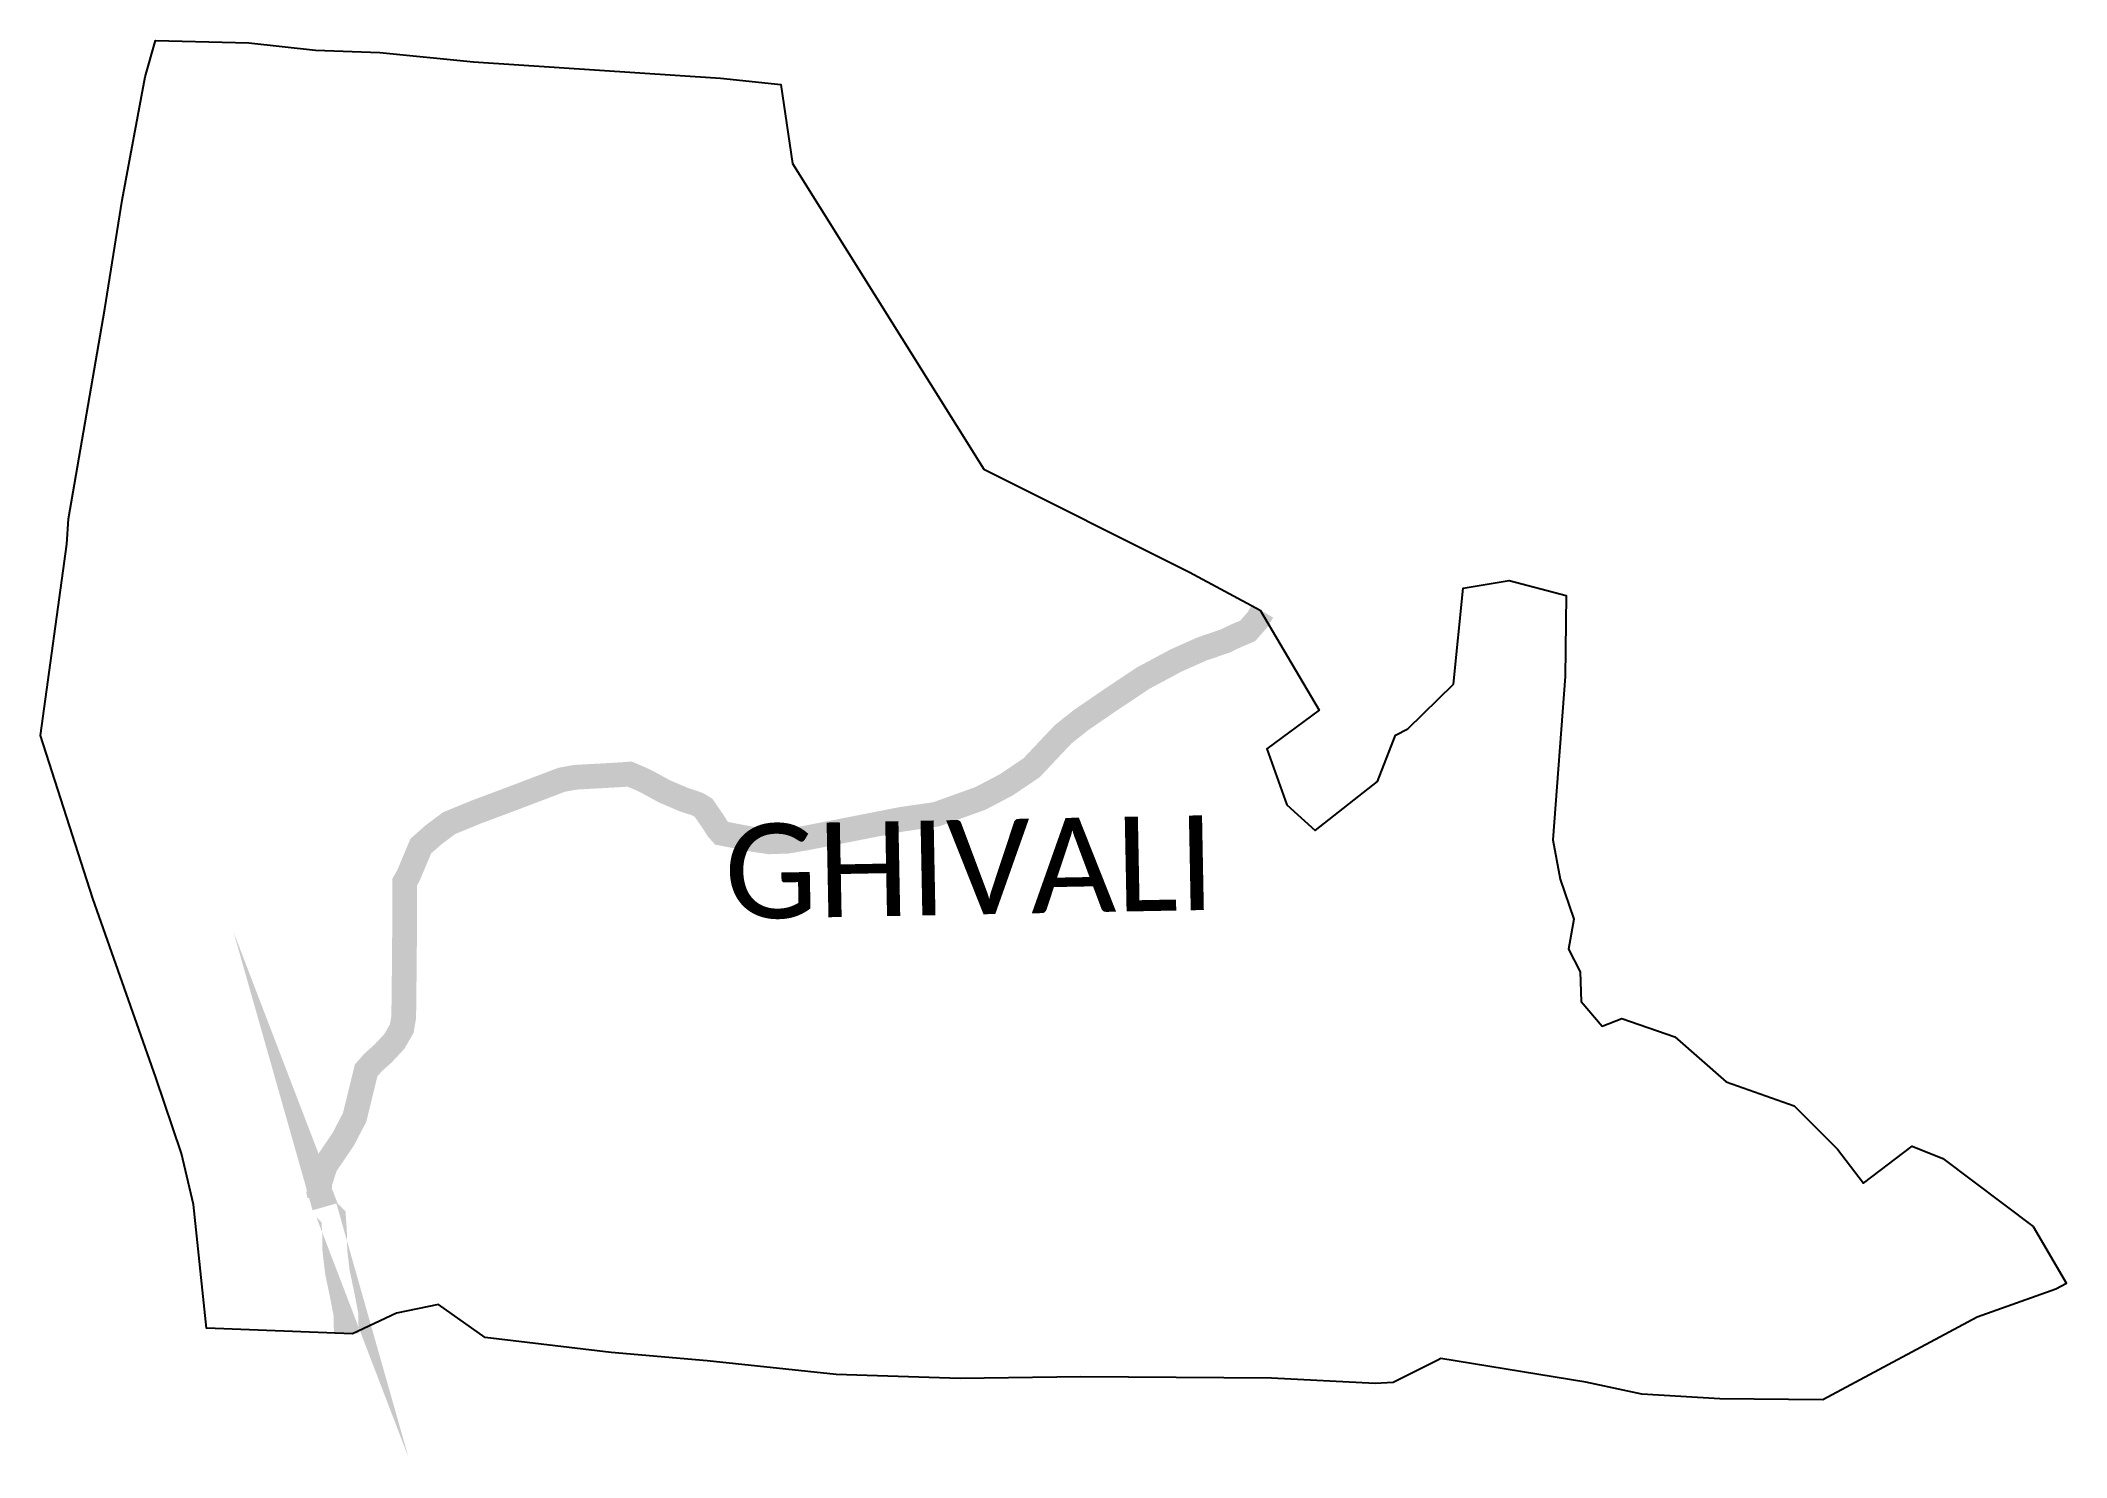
# Model space of a CAD drawing. Header units: metres. Extents: x 253867 to 257962, y 2195032 to 2197896.
import ezdxf

# ---------------------------------------------------------------- set-up
doc = ezdxf.new("R2010")
doc.units = ezdxf.units.M
for name, color, linetype in [('NATURALLY PROTECTED', 3, 'Continuous'), ('village', 4, 'Continuous'), ('VILLAGE NAME', 250, 'Continuous')]:
    doc.layers.add(name, color=color, linetype=linetype)
doc.styles.get("Standard").update_dxf_attribs({"font": 'simplex.shx'})

msp = doc.modelspace()

# ---------------------------------------------------------------- linework, layer by layer
at = {"layer": 'NATURALLY PROTECTED', "const_width": 50, "flags": 128}
msp.add_lwpolyline([(256337.0700881519, 2196742.240984526), (256335.5216706697, 2196739.626567658), (256327.2506930255, 2196725.661481552), (256307.128933379, 2196702.754691801), (256283.500711002, 2196692.759964452), (256261.4932471833, 2196682.137821347), (256214.8224006142, 2196666.204542554), (256161.5966898625, 2196642.525294993), (256095.3703707856, 2196606.972591255), (256033.2656637313, 2196565.577672814), (255970.1812361001, 2196522.354539311), (255933.8461279562, 2196493.460960637), (255913.1854519201, 2196471.524713171), (255870.257676377, 2196426.006174806), (255819.6201915364, 2196391.787315399), (255767.0520471004, 2196364.119850682), (255677.435579377, 2196331.86421007), (255608.3441468414, 2196321.945434564), (255413.6421298296, 2196283.843626451), (255376.477008705, 2196277.520626855), (255340.2605078048, 2196276.255980907), (255309.5794084806, 2196280.840236165), (255256.55413689, 2196290.975355048), (255243.586093289, 2196293.504646944), (255235.6783767518, 2196302.35670829), (255225.7762557044, 2196318.045575718), (255207.3085256795, 2196344.839713315), (255196.9515751132, 2196351.316544621), (255189.2013481528, 2196354.378908449), (255167.3616869843, 2196361.5182962), (255128.0126378752, 2196378.321446744), (255094.029732156, 2196396.999174755), (255081.8391615981, 2196402.861794812), (255057.5096861251, 2196413.267283428), (255041.0732080243, 2196411.934577431), (254947.5749719777, 2196406.718729516), (254920.4020372761, 2196401.722897791), (254816.2223395369, 2196362.17387153), (254748.1236211131, 2196336.721329991), (254692.7552706496, 2196314.035269277), (254661.7505200602, 2196290.794994444), (254635.4933931825, 2196267.653396578), (254610.3293498377, 2196207.587432014), (254602.873775817, 2196194.71589087), (254602.8653674185, 2196108.966911826), (254602.3398425158, 2196034.901236067), (254602.3398425158, 2196034.901236067), (254601.0545041535, 2195921.94016016), (254597.0503688517, 2195898.637079238), (254581.9086317554, 2195872.53430417), (254559.207563193, 2195848.187895984), (254539.8293136204, 2195831.034796919), (254527.5903195823, 2195817.176701586), (254525.0418178154, 2195814.291057526), (254501.7776903191, 2195719.018914754), (254478.8416471335, 2195675.147054578), (254442.4088114838, 2195621.390182221), (254431.7757810611, 2195588.348812818), (254429.5943462806, 2195567.681025341), (254430.9456113818, 2195561.056578597)], dxfattribs=at)
at = {"layer": 'NATURALLY PROTECTED', "flags": 128}
msp.add_lwpolyline([(254440.8518932175, 2195538.310638483, 50, 50, 0), (254433.9508706519, 2195562.604236639, 50, 50, 0), (254445.8560454524, 2195531.556353736, 50, 50, 0), (254459.0232774285, 2195518.491866216, 50, 50, 0), (254460.1967354296, 2195501.527083082, 50, 50, 0), (254461.2483471565, 2195483.140919673, 50, 50, 0), (254461.8450178019, 2195449.299988691, 50, 50, 0), (254466.946596635, 2195406.463202118, 50, 50, 0), (254476.8413039607, 2195359.139281652, 50, 50, 0), (254483.9672847589, 2195321.969204366, 50, 50, 0), (254484.0574561931, 2195321.498857999, 50, 50, 0), (254485.0967339366, 2195281.927082667, 50, 50, 0)], format="xyseb", dxfattribs=at)
at = {"layer": 'village'}
msp.add_polyline3d([(257962.2604697885, 2195383.53073242, 0), (257940.685157018, 2195372.015139702, 0), (257781.5683907348, 2195315.058363639, 0), (257470.0124857844, 2195148.269301758, 0), (257261.7559043878, 2195149.907059259, 0), (257103.967262258, 2195159.991170915, 0), (256990.4457510586, 2195183.918097913, 0), (256697.8541646243, 2195231.533821793, 0), (256691.1989611976, 2195228.231527282, 0), (256600.9562342064, 2195183.454622617, 0), (256564.5720255777, 2195180.931290221, 0), (256355.3195576373, 2195192.180083233, 0), (255969.6239401246, 2195194.577305633, 0), (255726.1084683588, 2195191.386685146, 0), (255475.3148140402, 2195199.653012329, 0), (255214.2698539894, 2195227.04888544, 0), (255020.2759544938, 2195243.934076657, 0), (254765.6355992363, 2195274.255939465, 0), (254671.1776629183, 2195341.054247558, 0), (254586.2094833346, 2195323.593162136, 0), (254497.3348675863, 2195281.454558714, 0), (254202.442500496, 2195292.897303715, 0), (254175.8045407913, 2195543.375304324, 0), (254151.5733208876, 2195646.10546314, 0), (254099.7961104032, 2195799.7418983, 0), (253972.3126630156, 2196161.576208715, 0), (253866.8281052856, 2196491.105890228, 0), (253919.839103069, 2196878.242275606, 0), (253923.4657598397, 2196929.192603738, 0), (253996.8493881864, 2197353.827348404, 0), (254031.9275385385, 2197573.482998565, 0), (254078.1485258465, 2197822.624022733, 0), (254099.1769602196, 2197896.161944971, 0), (254287.6900876466, 2197891.806822576, 0), (254423.020636904, 2197876.984673364, 0), (254552.4449459131, 2197872.128180886, 0), (254742.3639806536, 2197853.08252104, 0), (255241.0743098957, 2197820.19162398, 0), (255363.2009056018, 2197807.543589874, 0), (255386.608818362, 2197647.485420555, 0), (255774.0245903381, 2197029.34699317, 0), (256189.3874635119, 2196821.17711929, 0), (256332.5463386567, 2196744.669985922, 0), (256451.8193369321, 2196542.493013652, 0), (256345.8819643123, 2196463.944140054, 0), (256386.4841558547, 2196350.765183927, 0), (256443.3522722238, 2196299.452772389, 0), (256569.7105587597, 2196398.17253577, 0), (256605.9922626459, 2196491.654732128, 0), (256631.1173086167, 2196504.791396041, 0), (256723.1985387712, 2196595.185735189, 0), (256742.9642896478, 2196788.744606383, 0), (256835.8357634967, 2196804.781346555, 0), (256950.8449950587, 2196774.108148247, 0), (256948.9816779923, 2196610.692147404, 0), (256923.9530661413, 2196280.322974336, 0), (256939.0049741523, 2196200.923356621, 0), (256966.4214278578, 2196119.98933847, 0), (256955.4545571597, 2196059.476241491, 0), (256979.2015971351, 2196013.735321375, 0), (256981.213610919, 2195953.193744987, 0), (257023.4666563999, 2195903.274181966, 0), (257063.2304877341, 2195919.209943584, 0), (257170.5968090748, 2195881.786778075, 0), (257274.2759294926, 2195791.161589309, 0), (257411.6455263546, 2195742.639157338, 0), (257499.6804899891, 2195654.66582085, 0), (257552.2128516122, 2195586.477793484, 0), (257650.06501792, 2195660.775759633, 0), (257712.0355125425, 2195636.277021753, 0), (257895.1996470733, 2195498.825887046, 0)], close=True, dxfattribs=at)

# ---------------------------------------------------------------- texts
at = {"layer": 'VILLAGE NAME', "insert": (255247.3272278512, 2196311.223230061), "char_height": 191.4564597241518, "attachment_point": 1, "rotation": 1.1028329887230701}
msp.add_mtext_dynamic_manual_height_columns('{\\fCalibri|b0|i0|c0|p34;GHIVALI}', width=1279.793156175057, gutter_width=957.2822986207589, heights=[0], dxfattribs=at)
msp.add_mtext_dynamic_manual_height_columns('{\\fCalibri|b0|i0|c0|p34;GHIVALI}', width=1279.793156175057, gutter_width=957.2822986207589, heights=[0], dxfattribs=at)
msp.add_mtext_dynamic_manual_height_columns('{\\fCalibri|b0|i0|c0|p34;GHIVALI}', width=1279.793156175057, gutter_width=957.2822986207589, heights=[0], dxfattribs=at)

doc.saveas('drawing.dxf')
